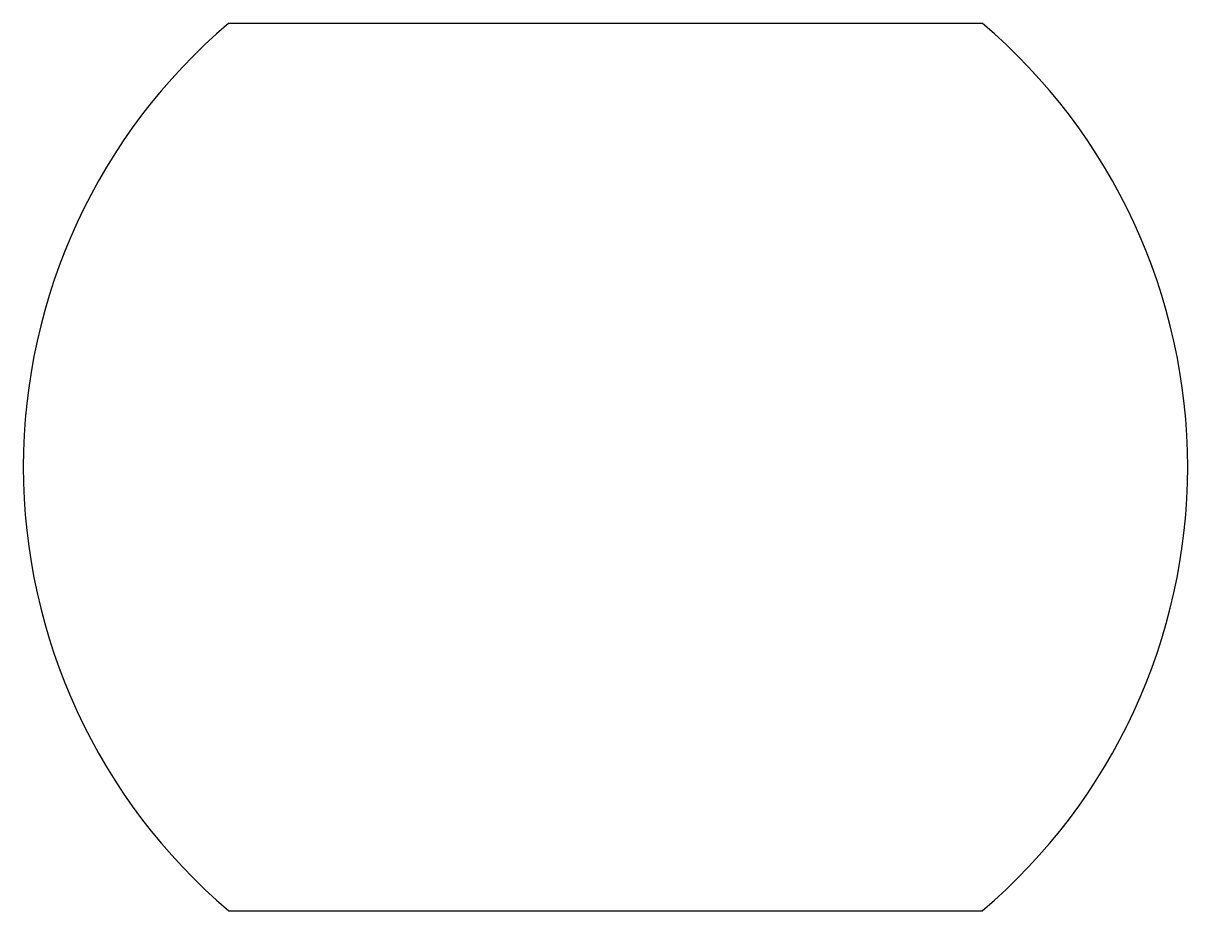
# Model space of a CAD drawing. Header units: millimetres. Extents: x -4.17 to 4.17, y -3.18 to 3.17.
import ezdxf

# ---------------------------------------------------------------- set-up
doc = ezdxf.new("R2010")
doc.units = ezdxf.units.MM

msp = doc.modelspace()

# ---------------------------------------------------------------- linework, layer by layer
for p, q in [((-2.6957, 3.175), (2.6957, 3.175)), ((-2.6957, -3.175), (2.6957, -3.175))]:
    msp.add_line(p, q)
for start, end in [(130.33218, 229.66782), (310.33218, 49.66782)]:
    msp.add_arc((0, 0), 4.165, start, end)

doc.saveas('drawing.dxf')
